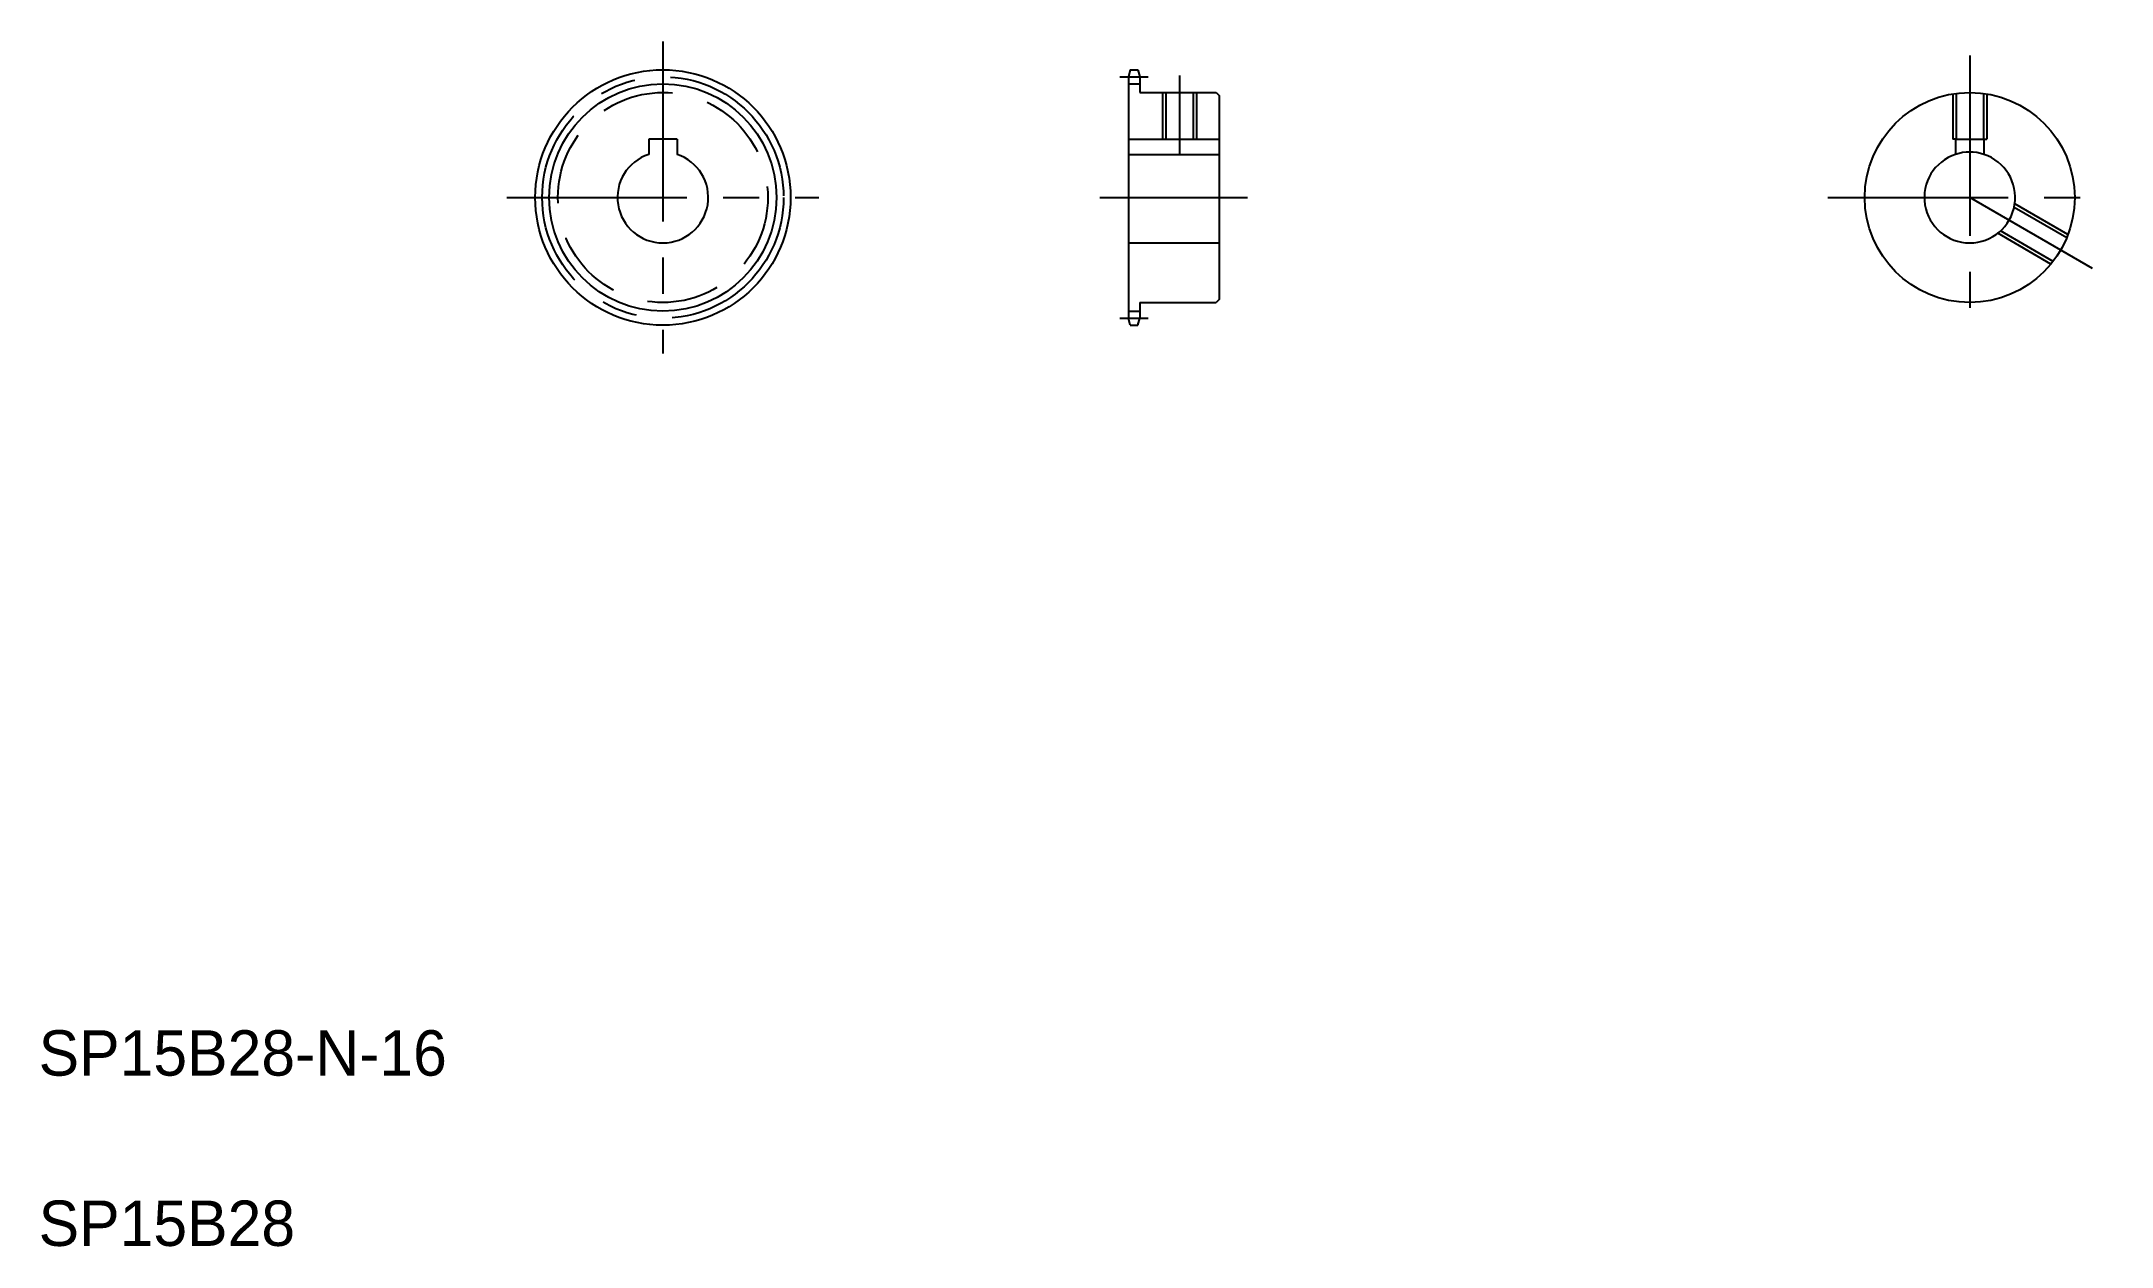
# Model space of a CAD drawing. Extents: x 20 to 385, y 20 to 232.
import ezdxf

# ---------------------------------------------------------------- set-up
doc = ezdxf.new("R2010")
doc.units = 0
doc.linetypes.add('CENTER', pattern=[50.8, 31.75, -6.35, 6.35, -6.35])
doc.linetypes.add('DASHED', pattern=[19.05, 12.7, -6.35])
doc.layers.get('0').update_dxf_attribs({"linetype": 'CONTINUOUS'})
doc.layers.add('CENTER', color=1, linetype='CENTER')

msp = doc.modelspace()

# ---------------------------------------------------------------- linework, layer by layer
at = {"color": 7, "linetype": 'CONTINUOUS'}
for p, q in [((212.41, 227.22), (212.08, 225.99)), ((212.41, 227.22), (213.75, 227.22)), ((213.75, 227.22), (214.08, 225.99)), ((212.08, 225.99), (212.08, 183.45)), ((212.08, 224.76), (214.08, 224.76)), ((214.08, 225.99), (214.08, 223.22)), ((214.08, 223.22), (227.58, 223.22)), ((218.68, 223.22), (218.68, 215.02)), ((223.48, 223.22), (223.48, 215.02)), ((227.58, 223.22), (228.08, 222.72)), ((228.08, 222.72), (228.08, 186.72)), ((132.53, 215.02), (127.53, 215.02)), ((127.53, 215.02), (127.53, 212.32)), ((132.53, 215.02), (132.53, 212.32)), ((212.08, 215.02), (228.08, 215.02)), ((212.08, 212.32), (228.08, 212.32)), ((228.08, 213.72), (228.08, 213.72)), ((357.89, 215.02), (357.89, 212.32)), ((357.89, 215.02), (362.89, 215.02)), ((362.89, 215.02), (362.89, 212.32)), ((228.08, 204.72), (228.08, 204.72)), ((212.08, 196.72), (228.08, 196.72)), ((214.08, 186.22), (227.58, 186.22)), ((214.08, 186.22), (214.08, 183.45)), ((228.08, 186.72), (227.58, 186.22)), ((212.08, 184.68), (214.08, 184.68)), ((212.41, 182.22), (212.08, 183.45)), ((213.75, 182.22), (214.08, 183.45)), ((212.41, 182.22), (213.75, 182.22))]:
    msp.add_line(p, q, dxfattribs=at)
at = {"color": 3, "linetype": 'CONTINUOUS'}
for p, q in [((218.08, 223.22), (218.08, 215.02)), ((224.08, 223.22), (224.08, 215.02))]:
    msp.add_line(p, q, dxfattribs=at)
at = {"color": 3, "linetype": 'DASHED'}
for p, q in [((357.39, 222.97), (357.39, 215.02)), ((357.99, 223.06), (357.99, 215.02)), ((362.79, 223.06), (362.79, 215.02)), ((363.39, 222.97), (363.39, 215.02)), ((357.89, 215.02), (357.39, 215.02)), ((362.89, 215.02), (363.39, 215.02)), ((377.48, 197.63), (368.2, 202.98)), ((377.7, 198.19), (368.32, 203.61)), ((374.7, 192.99), (365.32, 198.41)), ((375.08, 193.47), (365.8, 198.82))]:
    msp.add_line(p, q, dxfattribs=at)
at = {"color": 7, "linetype": 'CONTINUOUS'}
for centre, radius in [((130.03, 204.72), 22.5), ((360.39, 204.72), 18.5)]:
    msp.add_circle(centre, radius, dxfattribs=at)
at = {"color": 3, "linetype": 'CONTINUOUS'}
msp.add_circle((130.03, 204.72), 20.04, dxfattribs=at)
at = {"color": 3, "linetype": 'DASHED'}
msp.add_circle((130.03, 204.72), 18.5, dxfattribs=at)
at = {"color": 7, "linetype": 'CONTINUOUS'}
for centre in [(130.03, 204.72), (360.39, 204.72)]:
    msp.add_arc(centre, 8, 108.21, 71.79, dxfattribs=at)
at = {"color": 3, "linetype": 'CONTINUOUS'}
msp.add_arc((360.39, 204.72), 8, 71.79, 108.21, dxfattribs=at)
at = {"layer": 'CENTER', "color": 1, "linetype": 'CENTER'}
for p, q in [((130.03, 232.22), (130.03, 177.22)), ((360.39, 229.72), (360.39, 179.72)), ((210.58, 225.99), (215.58, 225.99)), ((221.08, 226.22), (221.08, 212.28)), ((102.53, 204.72), (157.53, 204.72)), ((207.08, 204.72), (233.08, 204.72)), ((335.39, 204.72), (385.39, 204.72)), ((382.05, 192.22), (360.39, 204.72)), ((210.58, 183.45), (215.58, 183.45))]:
    msp.add_line(p, q, dxfattribs=at)
msp.add_circle((130.03, 204.72), 21.27, dxfattribs=at)

# ---------------------------------------------------------------- texts
at = {"color": 7, "linetype": 'CONTINUOUS'}
for s, p in [('SP15B28-N-16', (20, 50)), ('SP15B28', (20, 20))]:
    msp.add_text(s, height=8, dxfattribs=at).set_placement(p)

doc.saveas('drawing.dxf')
